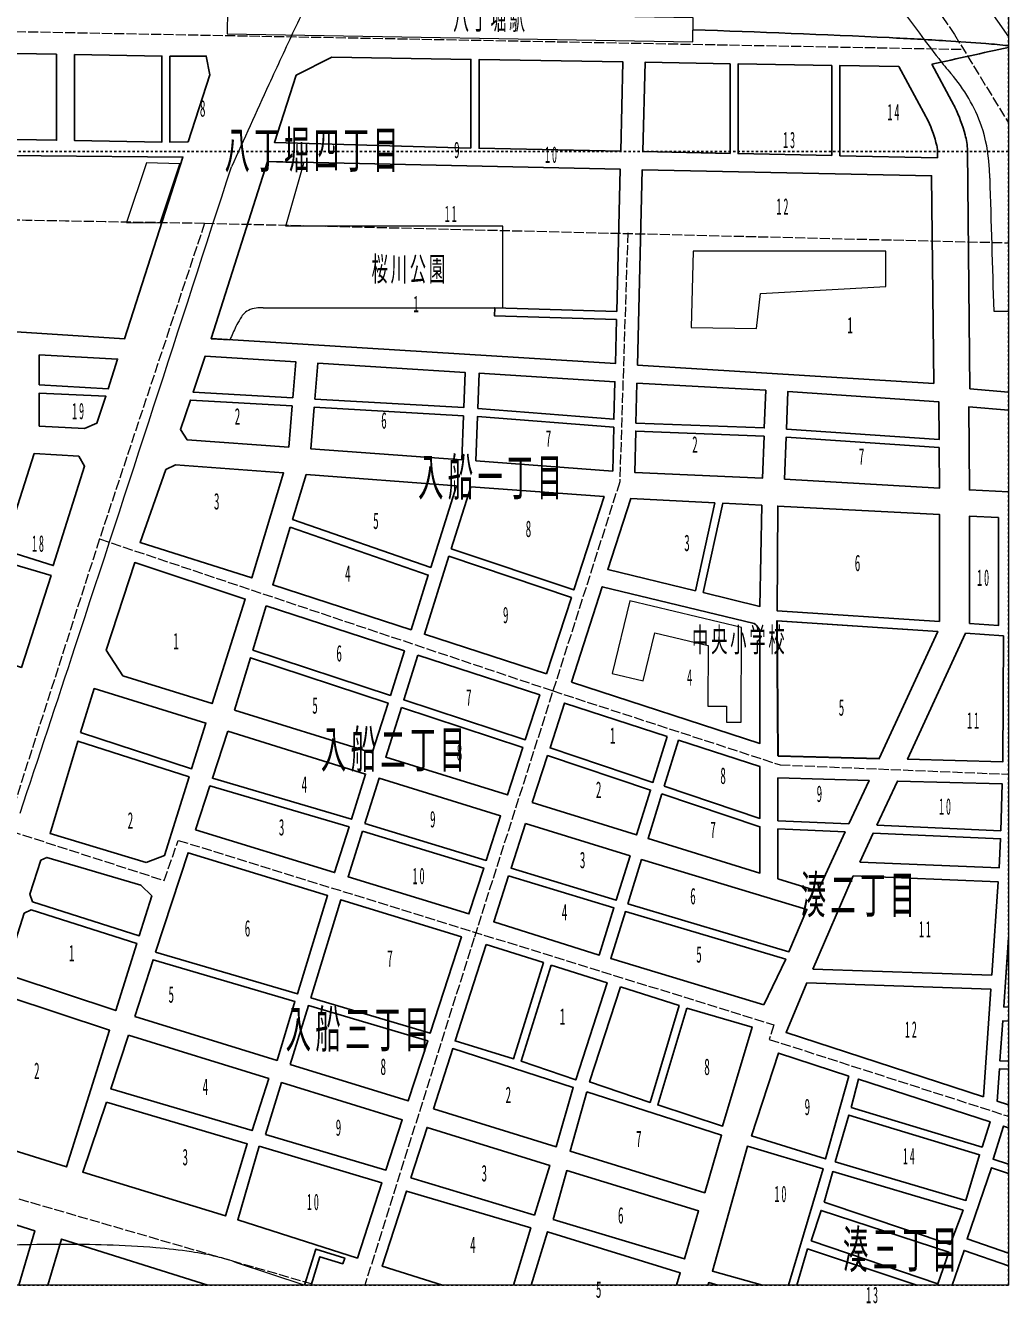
# Model space of a CAD drawing. Units: millimetres, scale not verified. Extents: x -73 to 77, y -72 to 79.
# Drawn here: x 33.8 to 77, y -72 to -15.8 of the extents above; entities that cross this region are included whole.
import ezdxf
from ezdxf.enums import TextEntityAlignment as Align

# ---------------------------------------------------------------- set-up
doc = ezdxf.new("R2010")
doc.units = ezdxf.units.MM
doc.header["$LTSCALE"] = 0.25
doc.linetypes.add('USER1', pattern=[0.70556, 0.35278, -0.35278])
doc.linetypes.add('USER3', pattern=[2.11668, 1.7639, -0.35278])
for name, color, linetype in [('0-0_01 グリッド', 7, 'USER1'), ('0-4_05 町名', 7, 'Continuous'), ('0-5_06 駅名・鉄道名', 7, 'Continuous'), ('0-6_07 街区符号', 7, 'Continuous'), ('0-8_09 鉄道地下', 7, 'Continuous'), ('1-4_21 デッキ・歩道橋', 7, 'Continuous'), ('1-9_26 道路', 7, 'Continuous')]:
    doc.layers.add(name, color=color, linetype=linetype)
for name, color, linetype, lineweight in [('0-2_03 施設名・公園名', 7, 'Continuous', 18), ('0-7_08 地下鉄', 7, 'Continuous', 18), ('0-C_13 町界', 30, 'USER3', 18), ('0-F_16 学校', 4, 'Continuous', 18), ('1-2_19 鉄道駅', 6, 'Continuous', 18), ('1-D_30 公園・緑地', 3, 'Continuous', 18), ('1-E_31 地形', 7, 'Continuous', 18), ('1-F_32 海・河川', 150, 'Continuous', 18)]:
    doc.layers.add(name, color=color, linetype=linetype, lineweight=lineweight)
doc.styles.add('ＭＳ ゴシック', font='')
doc.styles.get('ＭＳ ゴシック').set_extended_font_data('MS Gothic')

msp = doc.modelspace()

# ---------------------------------------------------------------- linework, layer by layer
at = {"layer": '0-0_01 グリッド'}
for p, q in [((76.9858, -71.1492), (76.9858, 78.6565)), ((76.9889, -21.3394), (-73.0153, -21.3394)), ((76.9889, -71.1468), (-73.0153, -71.1468))]:
    msp.add_line(p, q, dxfattribs=at)
at = {"layer": '0-2_03 施設名・公園名'}
msp.add_lwpolyline([(76.9889, -71.1492), (-73.0153, -71.1492), (-73.0153, 78.6565), (76.9889, 78.6565)], close=True, dxfattribs=at)
at = {"layer": '0-7_08 地下鉄'}
msp.add_line((46.038, -71.1492), (43.059, -70.166), dxfattribs=at)
for centre, radius, start, end in [((102.9556, -42.8205), 63.3184, 153.73984, 154.93571), ((306.1857, -138.2343), 287.8318, 154.86929, 155.39664), ((706.6193, -322.0457), 728.4378, 155.36445, 155.67751), ((-4188.4269, 1344.7305), 4446.5271, 341.81331, 342.09887), ((-1772.6759, 551.5571), 1903.8953, 341.56789, 341.80006), ((35.3903, -131.826), 62.4682, 88.18424, 91.94892), ((36.1896, -109.6538), 40.2819, 85.26641, 88.32124), ((37.6781, -92.6049), 23.1684, 81.55576, 85.45563), ((39.3304, -81.9096), 12.3466, 76.5332, 81.85204), ((40.8456, -75.8187), 6.0706, 68.61683, 77.05292)]:
    msp.add_arc(centre, radius, start, end, dxfattribs=at)
at = {"layer": '0-8_09 鉄道地下'}
for centre, radius, start, end in [((45.2137, -570.8201), 555.113, 87.25984, 88.15136), ((61.4305, -227.3506), 211.2611, 86.52289, 87.19966), ((68.7299, -108.2177), 91.9048, 85.46473, 86.56068), ((73.3726, -50.0577), 33.5598, 83.81401, 85.51475)]:
    msp.add_arc(centre, radius, start, end, dxfattribs=at)
at = {"layer": '0-C_13 町界'}
for p, q in [((74.9105, -16.8666), (18.2858, -15.8045)), ((41.6575, -24.492), (76.9889, -25.353))]:
    msp.add_line(p, q, dxfattribs=at)
for points in [[(76.9889, 20.5518), (74.3661, 17.3272), (62.9125, 1.202), (74.6128, -16.2017), (76.9889, -20.0874)], [(41.6575, -24.492), (37.0417, -38.3679), (32.9262, -51.1707), (28.296, -65.8551), (46.5661, -71.1492)], [(60.257, -24.9216), (59.9042, -35.8578), (53.5046, -55.8894), (48.7021, -71.1492)], [(37.0417, -38.3679), (56.9345, -45.0301), (66.9598, -48.2933), (76.9889, -48.7047)], [(2.2708, -40.0436), (6.879, -42.7336), (39.8839, -53.3721), (40.5013, -51.6082), (66.6752, -59.7111), (66.4768, -60.3505), (76.9889, -63.7302)]]:
    msp.add_lwpolyline(points, dxfattribs=at)
msp.add_arc((203.4251, 9410.3201), 9436.1988, 268.93292, 269.01771, dxfattribs=at)
at = {"layer": '0-F_16 学校'}
msp.add_lwpolyline([(59.568, -44.2732), (60.9405, -44.6001), (61.4525, -42.4931), (63.7889, -43.0498), (63.7772, -45.7067), (64.6006, -45.7067), (64.6006, -46.4123), (65.2476, -46.4123), (65.2621, -42.252), (60.3431, -41.0806)], close=True, dxfattribs=at)
at = {"layer": '1-2_19 鉄道駅'}
msp.add_lwpolyline([(63.1309, -15.4669), (42.6697, -15.1141), (42.6511, -16.1721), (63.1123, -16.5248)], close=True, dxfattribs=at)
at = {"layer": '1-4_21 デッキ・歩道橋'}
msp.add_lwpolyline([(46.3435, -71.1492), (46.726, -69.9004), (47.7333, -70.2098), (47.8215, -69.9638), (46.542, -69.5669), (46.0431, -71.1492)], dxfattribs=at)
at = {"layer": '1-9_26 道路'}
msp.add_line((73.6165, -17.5115), (74.486, -19.1173), dxfattribs=at)
for points in [[(35.1545, -17.0737), (35.1545, -20.8502), (30.7303, -20.773), (30.7303, -16.9986)], [(35.9482, -17.0874), (39.7847, -17.1529), (39.7847, -20.9315), (35.9482, -20.8647)], [(40.9375, -20.9136), (40.1375, -20.9377), (40.1375, -17.1588), (41.7312, -17.1505), (41.8931, -17.9735)], [(53.3668, -21.1968), (44.7299, -20.9425), (45.6786, -17.9956), (47.2579, -17.1915), (53.3668, -17.2959)], [(59.9476, -21.3294), (53.7195, -21.2037), (53.7195, -17.3021), (60.0455, -17.4096)], [(64.7536, -17.4898), (64.7536, -21.4297), (60.9171, -21.349), (61.0156, -17.4257)], [(69.2219, -21.5234), (65.1063, -21.4369), (65.1063, -17.496), (69.2219, -17.5656)], [(22.0196, -28.528), (21.7716, -28.2503), (22.0024, -21.4138), (40.7025, -21.5895), (38.1449, -29.5715)], [(59.7616, -28.7188), (59.7127, -30.6633), (41.9462, -29.5567), (44.4212, -21.7807), (59.9276, -22.1228), (59.7705, -28.3661), (54.4106, -28.2055), (54.4003, -28.5583)], [(60.6821, -30.7239), (60.8971, -22.1425), (73.6082, -22.4098), (73.7047, -31.5349)], [(34.3904, -31.601), (34.3904, -30.2815), (37.8376, -30.4607), (37.4193, -31.774)], [(45.5353, -32.1674), (41.1497, -31.9159), (41.683, -30.3356), (45.6635, -30.584)], [(46.5041, -32.2229), (46.6322, -30.644), (53.1077, -31.0474), (53.0477, -32.5977)], [(53.6637, -32.6394), (53.7244, -31.0856), (59.6927, -31.4577), (59.6513, -33.1079)], [(36.381, -33.5179), (34.3904, -33.409), (34.3904, -31.9545), (37.3215, -32.0971), (36.9205, -33.2836)], [(60.6621, -31.518), (66.319, -31.8325), (66.2584, -33.4907), (60.618, -33.2767)], [(67.2272, -33.5434), (67.2878, -31.8925), (73.93, -32.3445), (73.9403, -33.9975)], [(45.3596, -34.3344), (40.8927, -34.005), (40.5978, -33.5517), (41.0326, -32.2625), (45.5071, -32.5188)], [(53.034, -32.9501), (52.9582, -34.8952), (46.327, -34.406), (46.4758, -32.5743)], [(53.5742, -34.9407), (53.6499, -32.9922), (59.6424, -33.461), (59.5942, -35.3845)], [(66.2453, -33.8431), (66.1771, -35.6962), (60.5636, -35.4423), (60.6091, -33.6295)], [(67.1465, -35.7465), (67.2141, -33.8958), (73.9424, -34.3513), (73.9527, -36.141)], [(34.1733, -34.6176), (36.1308, -34.7237), (36.381, -35.1736), (35.0105, -39.5379), (32.8235, -38.8465)], [(39.9584, -35.3204), (40.3794, -35.113), (45.1316, -35.4678), (43.7294, -40.0777), (38.8249, -38.5236)], [(52.7253, -36.0277), (51.5953, -39.6178), (45.525, -37.507), (46.1231, -35.5405)], [(52.502, -38.7931), (53.3578, -36.0745), (59.2145, -36.5062), (57.8861, -40.6045)], [(64.0797, -36.7739), (63.2288, -40.6396), (59.3806, -39.7074), (60.3934, -36.5816)], [(63.5712, -40.723), (64.4366, -36.7928), (66.1468, -36.8817), (66.0675, -41.328)], [(73.9555, -41.9894), (66.8172, -41.5168), (66.8516, -36.9189), (73.9555, -37.2896)], [(76.5572, -37.4253), (76.5572, -42.1624), (75.2784, -42.0773), (75.2784, -37.3585)], [(45.4223, -37.845), (51.4892, -39.9551), (50.7326, -42.3581), (44.652, -40.3782)], [(32.6134, -39.296), (34.912, -39.9761), (33.6069, -44.009), (31.2966, -43.2476)], [(56.6899, -44.2977), (51.3197, -42.5493), (52.3959, -39.1293), (57.7779, -40.9401)], [(38.0622, -44.3728), (37.3401, -43.2524), (38.5858, -39.4049), (43.4476, -41.0062), (41.9875, -45.5978)], [(44.3702, -41.307), (50.4412, -43.2841), (49.8259, -45.2385), (43.779, -43.25)], [(66.8558, -47.8964), (66.8137, -41.9584), (73.8811, -42.427), (71.3082, -48.0143)], [(76.7756, -42.6185), (76.7357, -48.1583), (72.5554, -48.0473), (75.1054, -42.5083)], [(42.9756, -45.8948), (43.6763, -43.5873), (49.7204, -45.5751), (49.0294, -47.7697)], [(51.0282, -43.475), (56.3909, -45.221), (55.7535, -47.1874), (50.4129, -45.4311)], [(36.2032, -46.8732), (36.8109, -44.9378), (41.7174, -46.4557), (41.087, -48.4649)], [(50.3068, -45.7677), (55.6454, -47.5237), (54.9687, -49.6097), (49.6192, -47.9529)], [(61.9892, -47.0441), (61.3615, -49.065), (56.8401, -47.5492), (57.4795, -45.5755)], [(42.6786, -46.8181), (48.7379, -48.695), (48.113, -50.6818), (42.0041, -48.879)], [(39.0854, -52.5828), (34.8685, -51.3085), (36.084, -47.2536), (40.9761, -48.8177), (39.8895, -52.2772)], [(61.8631, -49.2331), (62.4929, -47.2074), (66.062, -48.3698), (66.062, -50.6408)], [(56.0629, -49.9483), (56.7313, -47.8847), (61.2568, -49.4019), (60.6456, -51.3677)], [(41.2634, -51.1452), (41.8945, -49.2149), (48.0068, -51.0184), (47.375, -53.0255)], [(48.7034, -50.8606), (49.3277, -48.8776), (54.6697, -50.5326), (54.0351, -52.4926)], [(66.8558, -50.7497), (66.8558, -48.8666), (70.8624, -48.9734), (69.9708, -50.8882)], [(71.2097, -50.9433), (72.1116, -49.0064), (76.7143, -49.1284), (76.6502, -51.1851)], [(61.7584, -49.5701), (66.062, -51.0129), (66.062, -53.0455), (61.1513, -51.5245)], [(55.7639, -50.8716), (60.3583, -52.2945), (59.7526, -54.2427), (55.13, -52.8278)], [(48.598, -51.1975), (53.9262, -52.8285), (53.2744, -54.8404), (47.9648, -53.2071)], [(66.8558, -53.2915), (66.8558, -51.1028), (69.8096, -51.2341), (68.6052, -53.8334)], [(70.4539, -52.5659), (71.0492, -51.2892), (76.6399, -51.5379), (76.5806, -52.8167)], [(39.5057, -56.5202), (40.934, -52.1512), (47.0615, -54.0367), (45.7351, -58.3558)], [(34.4641, -52.4812), (34.7211, -52.3592), (38.8497, -53.5761), (39.3362, -54.0405), (38.7877, -55.8009), (34.1024, -54.303), (33.9825, -53.9757)], [(60.2584, -54.3974), (60.8633, -52.4509), (68.1332, -54.642), (67.3415, -56.5041)], [(55.0211, -53.1633), (59.6479, -54.5793), (59.0057, -56.6463), (54.3672, -55.1815)], [(68.3902, -57.2647), (70.17, -53.1723), (76.5379, -53.4327), (76.2568, -57.5276)], [(46.327, -58.5308), (47.652, -54.2182), (52.9478, -55.8478), (51.5774, -60.0777)], [(33.7344, -54.8029), (34.0362, -54.6558), (38.6782, -56.1365), (37.7507, -59.0903), (33.2425, -57.5879), (32.9999, -57.1252)], [(66.235, -58.8392), (59.5101, -56.8058), (60.1536, -54.734), (67.203, -56.8307)], [(54.0413, -56.1885), (56.5507, -56.9805), (55.2423, -61.206), (52.6708, -60.4181)], [(38.5893, -59.3397), (39.3954, -56.8558), (45.6311, -58.6934), (44.8422, -61.2738)], [(56.8877, -57.0873), (59.3496, -57.8642), (57.9729, -62.1296), (55.5778, -61.3138)], [(59.938, -58.0506), (62.5149, -58.8691), (61.2389, -63.1238), (58.5765, -62.2178)], [(75.8889, -62.8717), (67.2148, -60.0439), (68.1318, -57.8742), (76.2141, -58.1436)], [(31.1244, -64.5587), (30.9142, -63.7174), (32.4928, -58.6462), (32.971, -58.455), (37.4806, -59.9488), (35.5962, -65.9523)], [(45.4216, -61.453), (46.2237, -58.8678), (51.4685, -60.4132), (50.6093, -63.0574)], [(62.8519, -58.9756), (65.7196, -59.81), (64.4263, -64.1608), (61.5751, -63.2324)], [(38.3123, -60.169), (44.477, -62.0724), (43.7425, -64.3562), (37.5413, -62.5251)], [(51.7159, -63.3995), (52.562, -60.7543), (57.8647, -62.4645), (57.113, -65.069)], [(69.9729, -61.9635), (68.949, -65.6023), (65.7017, -64.5942), (66.8882, -60.9576)], [(44.3357, -64.5312), (45.0461, -62.2481), (50.344, -63.8838), (49.6288, -66.0932)], [(70.0694, -63.3409), (70.3918, -62.1), (76.1783, -63.9717), (75.8289, -65.0852)], [(58.4518, -62.6546), (64.3808, -64.567), (63.6442, -67.0885), (57.72, -65.2564)], [(37.349, -63.1128), (43.5323, -64.9374), (42.5808, -68.1113), (36.3072, -66.1866)], [(69.3714, -65.729), (69.9667, -63.6782), (75.7235, -65.4217), (75.1192, -67.4268)], [(50.7202, -66.4391), (51.4389, -64.2218), (56.8298, -65.8861), (56.1573, -68.0731)], [(44.0594, -65.0455), (49.4476, -66.653), (48.3755, -69.961), (43.1134, -68.2784)], [(56.9752, -68.2681), (57.5774, -66.117), (63.3686, -67.8919), (62.7513, -69.9958)], [(68.8856, -67.4991), (69.2643, -66.1631), (74.9966, -67.8581), (74.4226, -69.3595)], [(68.3234, -69.209), (68.754, -67.8678), (74.373, -69.7037), (73.8886, -71.0869)]]:
    msp.add_lwpolyline(points, close=True, dxfattribs=at)
for points in [[(69.5747, -21.5309), (69.5747, -17.5718), (72.1688, -17.6159), (73.3608, -19.8111)], [(73.8673, -21.2967), (73.8687, -21.6212), (69.5747, -21.5309)], [(75.1902, -21.2967), (75.2936, -31.7671), (76.9889, -31.9207)], [(76.9889, -32.7145), (75.2543, -32.5608), (75.2763, -36.2099), (76.9889, -36.2995)], [(57.7786, -44.6525), (59.1353, -40.4646), (65.8167, -42.0845)], [(66.062, -42.4635), (66.062, -47.3493), (57.7786, -44.6525)], [(76.9889, -55.8722), (76.7791, -58.9243), (76.9889, -58.9315)], [(76.9889, -59.5495), (76.7371, -59.5406), (76.6158, -61.2997), (76.9889, -61.3065)], [(76.9889, -61.6597), (76.5917, -61.6524), (76.4945, -63.0694), (76.9889, -63.2303)], [(76.9889, -64.2373), (76.7653, -64.1636), (76.3126, -65.6081), (76.9889, -65.8379)], [(67.3174, -71.1492), (68.8415, -66.0367), (65.5129, -65.0455), (63.9757, -70.5309), (66.1754, -71.1492)], [(76.9889, -66.2382), (76.241, -65.9923), (75.1723, -69.1173), (76.9889, -69.7461)], [(33.4939, -71.1492), (34.1954, -68.7607), (28.9326, -67.1074), (28.061, -67.216), (27.3231, -68.3101), (27.3554, -68.7153), (29.6292, -70.1205)], [(55.2337, -71.1492), (55.9926, -68.6388), (50.5314, -67.0206), (49.4634, -70.3186), (52.1079, -71.1492)], [(56.0085, -71.1492), (56.7244, -68.8035), (62.5673, -70.6018), (62.4019, -71.1492)], [(41.8008, -71.1492), (35.3708, -69.1297), (34.7731, -71.1492)], [(72.9564, -71.1492), (68.1608, -69.5583), (67.686, -71.1492)], [(76.9889, -70.3045), (75.04, -69.6241), (74.5122, -71.1492)], [(64.2227, -71.1492), (63.8172, -71.0352), (63.7824, -71.1492)]]:
    msp.add_lwpolyline(points, dxfattribs=at)
for centre, radius, start, end in [((184.3945, -513.3762), 508.0881, 102.20392, 102.5933), ((71.5809, -20.8524), 3.3838, 25.40593, 30.84824), ((68.3338, -22.4209), 6.9898, 15.04282, 25.60046), ((71.9188, -20.6927), 1.6902, 24.18088, 31.43875), ((67.9663, -22.535), 6.0508, 13.91137, 24.7647), ((72.01, -21.4324), 3.1831, 2.4433, 15.03295), ((72.7422, -21.3304), 1.1256, 1.71613, 12.83767), ((65.4298, -42.6495), 0.6848, 31.10972, 55.59737), ((65.7045, -42.4711), 0.3576, 1.22554, 29.37645)]:
    msp.add_arc(centre, radius, start, end, dxfattribs=at)
at = {"layer": '1-D_30 公園・緑地'}
for points in [[(38.2303, -24.4586), (39.7076, -24.4807), (40.5675, -21.8789), (39.1122, -21.8348)], [(63.0482, -29.0782), (65.9146, -29.1219), (66.091, -27.5785), (71.6031, -27.2698), (71.6031, -25.7268), (63.1364, -25.7268)], [(73.8852, -42.437), (66.8186, -41.9688), (66.8606, -47.9068), (71.3131, -48.0246)]]:
    msp.add_lwpolyline(points, close=True, dxfattribs=at)
msp.add_lwpolyline([(44.2344, -28.2145), (54.7593, -28.2145), (54.7593, -24.6278), (45.2342, -24.6278), (46.0197, -21.8527), (44.426, -21.7907), (41.951, -29.567), (42.771, -29.6184)], dxfattribs=at)
for centre, radius, start, end in [((44.614, -29.5243), 1.6198, 141.15353, 149.37745), ((43.8951, -28.9666), 0.7102, 115.6707, 139.8173), ((44.0564, -29.2845), 1.0666, 97.29762, 116.08419), ((44.1336, -29.6795), 1.4685, 86.06178, 98.32739), ((52.3684, -33.6506), 10.4101, 153.66415, 157.21117), ((47.1455, -31.0522), 4.5765, 149.06026, 153.8094)]:
    msp.add_arc(centre, radius, start, end, dxfattribs=at)
at = {"layer": '1-E_31 地形'}
msp.add_line((76.3436, -28.3592), (76.9889, -28.3592), dxfattribs=at)
msp.add_lwpolyline([(76.9889, 18.6946), (75.175, 16.5479), (65.2386, 2.2018), (65.2386, 0.4379), (76.9889, -16.3116)], dxfattribs=at)
for centre, radius, start, end in [((213.0554, 88.6746), 174.8801, 216.0549, 216.82816), ((125.8821, 23.3538), 65.9489, 216.80035, 218.01684), ((88.5641, -5.8804), 18.5437, 217.86945, 220.49601), ((69.0862, -22.6006), 7.1267, 19.42639, 41.02734), ((69.4366, -22.3608), 6.7174, 3.33783, 18.49107), ((64.6061, -22.7669), 11.564, 1.27933, 3.95286), ((1925.3371, 30.3151), 1849.9242, 181.63628, 181.81756)]:
    msp.add_arc(centre, radius, start, end, dxfattribs=at)
at = {"layer": '1-F_32 海・河川'}
msp.add_line((76.3436, -28.3592), (76.9889, -28.3592), dxfattribs=at)
for centre, radius, start, end in [((213.0554, 88.6746), 174.8801, 216.0549, 216.82816), ((125.8821, 23.3538), 65.9489, 216.80035, 218.01684), ((88.5641, -5.8804), 18.5437, 217.86945, 220.49601), ((69.0862, -22.6006), 7.1267, 19.42639, 41.02734), ((69.4366, -22.3608), 6.7174, 3.33783, 18.49107), ((64.6061, -22.7669), 11.564, 1.27933, 3.95286), ((1925.3371, 30.3151), 1849.9242, 181.63628, 181.81756)]:
    msp.add_arc(centre, radius, start, end, dxfattribs=at)

# ---------------------------------------------------------------- texts
at = {"layer": '0-2_03 施設名・公園名', "char_height": 1.052, "attachment_point": 7, "style": 'ＭＳ ゴシック'}
for s, insert in [('\\T1.17;\\W0.5;桜川公園', (48.997, -27.1561)), ('\\T1.17;\\W0.5;中央小学校', (63.0792, -43.4426))]:
    msp.add_mtext(s, dxfattribs=dict(at, insert=insert))
at = {"layer": '0-4_05 町名', "char_height": 1.636, "attachment_point": 7, "style": 'ＭＳ ゴシック'}
for s, insert in [('\\T1.17;\\W0.5;八丁堀四丁目', (42.5374, -22.2641)), ('\\T1.17;\\W0.5;入船一丁目', (51.0406, -36.6481)), ('\\T1.17;\\W0.5;入船二丁目', (46.7707, -48.6054)), ('\\T1.17;\\W0.5;湊二丁目', (67.8569, -54.9927)), ('\\T1.17;\\W0.5;入船三丁目', (45.2197, -60.9014)), ('\\T1.17;\\W0.5;湊三丁目', (69.7145, -70.5777))]:
    msp.add_mtext(s, dxfattribs=dict(at, insert=insert))
at = {"layer": '0-5_06 駅名・鉄道名', "insert": (52.584, -16.1021), "char_height": 1.028, "attachment_point": 7, "style": 'ＭＳ ゴシック'}
msp.add_mtext('\\T1.17;\\W0.5;八丁堀駅', dxfattribs=at)
at = {"layer": '0-6_07 街区符号', "style": 'ＭＳ ゴシック', "width": 0.5}
for s, p in [('8', (41.4511, -20.0316)), ('9', (52.6223, -21.8541)), ('1', (50.8294, -28.6207)), ('1', (69.9085, -29.5567)), ('2', (42.9801, -33.5596)), ('6', (49.4183, -33.736)), ('7', (56.6503, -34.5297)), ('2', (63.0885, -34.7943)), ('7', (70.4087, -35.3235)), ('3', (42.0685, -37.2886)), ('5', (49.0655, -38.1457)), ('8', (55.7684, -38.4985)), ('3', (62.7358, -39.1159)), ('6', (70.2323, -39.9978)), ('4', (47.8305, -40.4636)), ('9', (54.7686, -42.2864)), ('1', (40.275, -43.4329)), ('6', (47.4484, -43.9666)), ('4', (62.8536, -45.0249)), ('5', (46.3901, -46.2597)), ('7', (53.1514, -45.9069)), ('5', (69.5268, -46.3479)), ('1', (59.4725, -47.5826)), ('8', (52.7401, -48.3174)), ('4', (45.9195, -49.7285)), ('8', (64.3233, -49.3465)), ('2', (58.8552, -49.9638)), ('9', (68.5566, -50.1402)), ('2', (38.2761, -51.3112)), ('9', (51.5639, -51.2575)), ('3', (44.9204, -51.6103)), ('7', (63.8823, -51.7277)), ('3', (58.1496, -53.0507)), ('6', (63.0003, -54.6382)), ('4', (57.3559, -55.3437)), ('6', (43.4211, -56.0493)), ('1', (35.6892, -57.1369)), ('7', (49.6829, -57.3722)), ('5', (63.2649, -57.1958)), ('5', (40.0696, -58.9597)), ('1', (57.2677, -59.9299)), ('8', (49.3887, -62.1303)), ('2', (34.1606, -62.3111)), ('8', (63.6177, -62.1348)), ('4', (41.569, -63.0167)), ('2', (54.8864, -63.3695)), ('9', (68.0275, -63.8987)), ('9', (47.4188, -64.8054)), ('7', (60.6191, -65.3053)), ('3', (40.687, -66.1035)), ('3', (53.8281, -66.8091)), ('6', (59.8253, -68.6612)), ('4', (53.3278, -69.95)), ('5', (58.8552, -71.9244))]:
    msp.add_text(s, height=0.7255, dxfattribs=at).set_placement(p, align=Align.BOTTOM_LEFT)
at = {"layer": '0-6_07 街区符号', "char_height": 0.7255, "attachment_point": 7, "style": 'ＭＳ ゴシック'}
for s, insert in [('\\T1.37;\\W0.45;14', (71.6724, -19.9731)), ('\\T1.37;\\W0.45;13', (67.0863, -21.2078)), ('\\T1.37;\\W0.45;10', (56.6207, -21.8541)), ('\\T1.37;\\W0.45;12', (66.7927, -24.1227)), ('\\T1.37;\\W0.45;11', (52.2109, -24.4414)), ('\\T1.37;\\W0.45;19', (35.8363, -33.1186)), ('\\T1.37;\\W0.45;18', (34.0724, -38.9395)), ('\\T1.37;\\W0.45;10', (75.6122, -40.4388)), ('\\T1.37;\\W0.45;11', (75.1713, -46.7006)), ('\\T1.37;\\W0.45;10', (73.9365, -50.493)), ('\\T1.37;\\W0.45;10', (50.7998, -53.5457)), ('\\T1.37;\\W0.45;11', (73.0546, -55.8729)), ('\\T1.37;\\W0.45;12', (72.4372, -60.2827)), ('\\T1.37;\\W0.45;14', (72.349, -65.8389)), ('\\T1.37;\\W0.45;10', (66.7045, -67.5147)), ('\\T1.37;\\W0.45;10', (46.1551, -67.8674)), ('\\T1.37;\\W0.45;13', (70.7319, -71.9537))]:
    msp.add_mtext(s, dxfattribs=dict(at, insert=insert))

doc.saveas('drawing.dxf')
